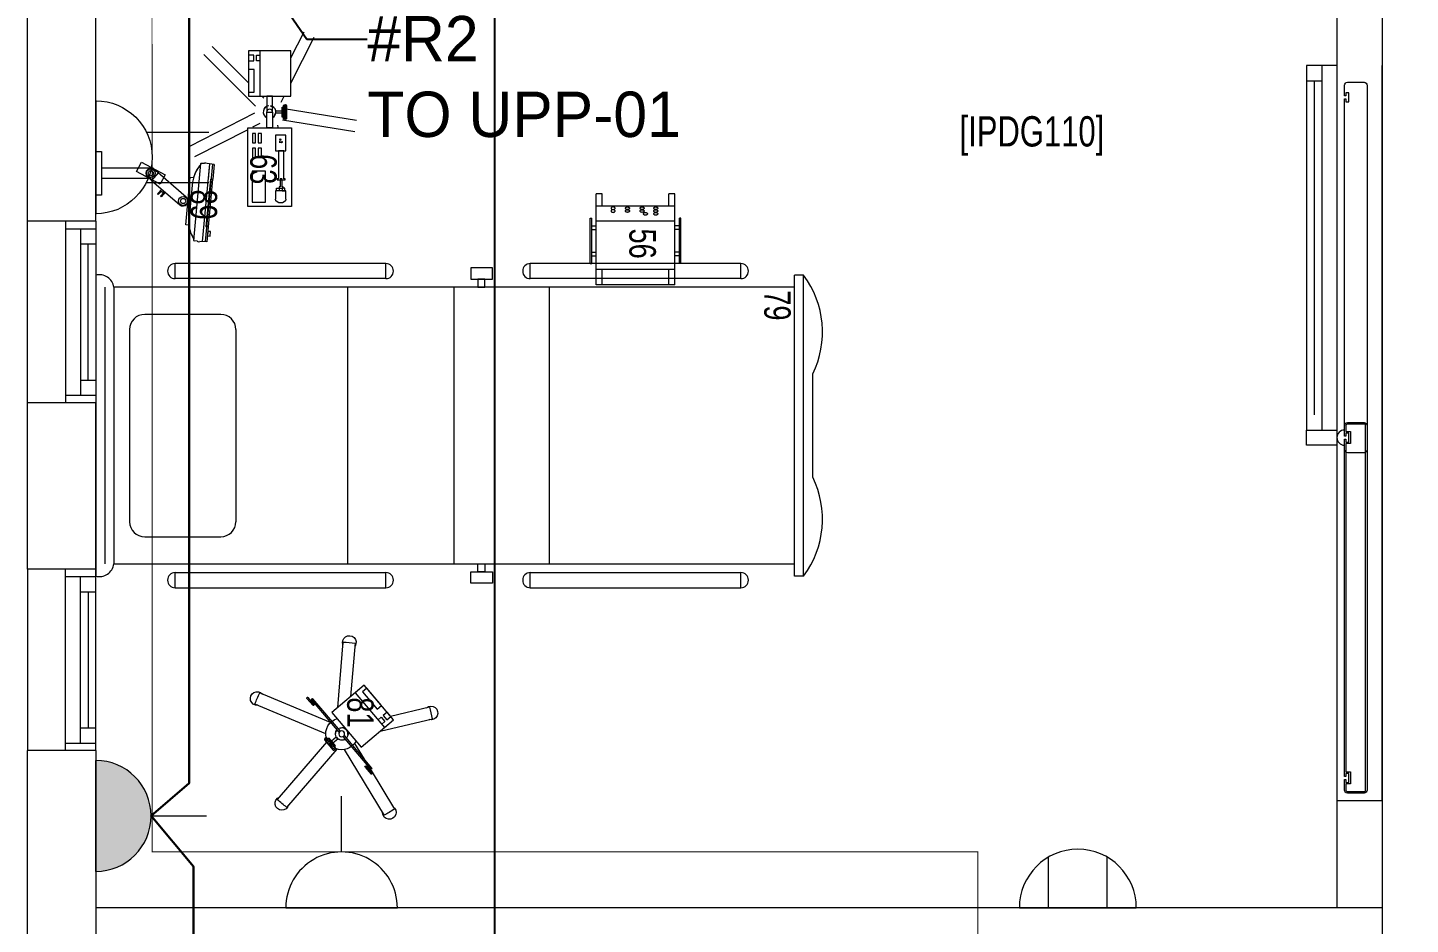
# Model space of a CAD drawing. Header units: metres. Extents: x 75097 to 220695, y -1557923 to -1361206.
# Drawn here: x 99070 to 103643, y -1403928 to -1400963 of the extents above; entities that cross this region are included whole.
import ezdxf
from ezdxf import colors
from ezdxf.entities.mleader import LeaderData, LeaderLine
from ezdxf.math import Vec2, Vec3

# ---------------------------------------------------------------- set-up
doc = ezdxf.new("R2010")
doc.units = ezdxf.units.M
doc.layers.get('0').update_dxf_attribs({"lineweight": 0})
for name, color, linetype, lineweight in [('A-100 - Copy$0$72_EGR_BASE_TEXT', 8, 'Continuous', 0), ('A-100 - Copy$0$Aluminum', 8, 'Continuous', 0), ('A-100 - Copy$0$Medical Equipment and Furniture', 8, 'Continuous', 0), ('A-100 - Copy$0$Medical Equipment and Furniture1', 8, 'Continuous', 5), ('A-100 - Copy$0$Medical Equipment and Furniture2', 8, 'Continuous', 13), ('A-100 - Copy$0$Proj', 8, 'Continuous', 0), ('A-100 - Copy$0$Walls', 8, 'Continuous', 0), ('A-100 - Copy$0$Wooden Joinery', 8, 'Continuous', 0), ('E-LG', 245, 'Continuous', 30)]:
    doc.layers.add(name, color=color, linetype=linetype, lineweight=lineweight)
doc.layers.add('A-100 - Copy$0$axes', color=8, linetype='Continuous')
doc.layers.add('PD-VENT', color=8, linetype='Continuous')
doc.layers.add('E-POWR', color=7, linetype='Continuous', lineweight=9, true_color=0x4e7e3e)
doc.layers.add('E-PW', color=7, linetype='Continuous', lineweight=9, true_color=0x4e7e3e)
doc.styles.add('A-100 - Copy$0$list_ghTextstyle', font='romans.shx', dxfattribs={"height": 0.25})
doc.styles.add('A-100 - Copy$0$X3G_ENTITY_257CFD', font='swisscl.ttf', dxfattribs={"height": 200})
doc.styles.add('A-100 - Copy$0$X3G_ENTITY_2587EA', font='swisscl.ttf', dxfattribs={"height": 200})
doc.styles.get("Standard").update_dxf_attribs({"font": 'GOTHIC.TTF'})

# ---------------------------------------------------------------- blocks, each defined once
blk = doc.blocks.new('GI-041_dwg_E-SKT2-3902840-GI-041')
at = {"layer": 'E-POWR'}
blk.add_line((0.1982, 0), (-0.1982, 0), dxfattribs=at)
at = {"layer": 'E-PW'}
for p, q in [((-0.0879, 0.1765), (-0.0879, 0.3944)), ((0.0878, 0.1766), (0.0878, 0.3944)), ((-0.1466, 0), (0.1466, 0))]:
    blk.add_line(p, q, dxfattribs=at)
blk.add_arc((0, 0), 0.1972, 0.0142, 180.0142, dxfattribs=at)
blk = doc.blocks.new('NORMAL SOCKET')
at = {"layer": 'E-POWR'}
for p, q in [((0, 307.7), (0, 615.4)), ((-307.7, 0), (307.7, 0))]:
    blk.add_line(p, q, dxfattribs=at)
blk.add_ellipse((0, 0), major_axis=(32.8, 305.9), ratio=1, start_param=4.81904, end_param=7.960633, dxfattribs=at)
blk = doc.blocks.new('WALL OUTLET')
at = {"layer": 'E-POWR', "extrusion": (9.94399e-05, 4.90741e-07, 1)}
blk.add_line((-193.4, 0, 0), (193.4, 0, 0), dxfattribs=at)
blk.add_line((-193.4, 0, 0), (193.4, 0, 0), dxfattribs=at)
at = {"layer": 'E-POWR', "extrusion": (9.94399e-05, 4.90741e-07, 1), "elevation": 0}
for points in [[(-96.7, 0), (-96.7, 167.5)], [(96.7, 0), (96.7, 167.5)]]:
    blk.add_lwpolyline(points, dxfattribs=at)
at = {"layer": 'E-POWR', "extrusion": (9.94399e-05, 4.90741e-07, 1)}
blk.add_arc((0, 0, 0), 193.4, 359.9963, 179.9963, dxfattribs=at)
blk = doc.blocks.new('GI-041_dwg_UPS-E-SKT1-3902843-GI-041')
at = {"layer": 'E-POWR'}
blk.add_hatch(color=256, dxfattribs=at).paths.add_polyline_path([(-0.1987, -0.0005), (0.1987, -0.0005), (0.1929, 0.0471), (0.176, 0.0919), (0.1487, 0.1313), (0.1129, 0.1631), (0.0705, 0.1853), (0.024, 0.1968), (-0.024, 0.1968), (-0.0705, 0.1853), (-0.1129, 0.1631), (-0.1487, 0.1313), (-0.176, 0.0919), (-0.1929, 0.0471)], flags=0)
for p, q in [((0, 0.1983), (0, 0.397)), ((-0.1987, -0.0005), (0.1987, -0.0005)), ((-0.1473, -0.0005), (0.1473, -0.0005))]:
    blk.add_line(p, q, dxfattribs=at)
blk.add_arc((0, -0.0005), 0.1987, 360, 180, dxfattribs=at)
blk = doc.blocks.new('A-100 - Copy$0$IC.1')
at = {"layer": 'A-100 - Copy$0$Medical Equipment and Furniture1'}
for p, q in [((42.4872, -10.88), (41.4928, -10.88)), ((42.4472, -10.91), (41.5328, -10.91)), ((42.4472, -10.91), (41.5328, -10.91)), ((42.4472, -10.91), (41.5328, -10.91)), ((41.5328, -10.94), (41.5328, -13.1914)), ((42.4472, -10.94), (41.5328, -10.94)), ((42.4472, -13.1914), (42.4472, -10.94)), ((42.3077, -10.9923), (41.6724, -10.9923)), ((41.6224, -11.0423), (41.6224, -11.2937)), ((42.3577, -11.2937), (42.3577, -11.0423)), ((41.4542, -11.1429), (41.4542, -11.8396)), ((41.4542, -11.1429), (41.5042, -11.1429)), ((41.5042, -11.1429), (41.5042, -11.8396)), ((42.4759, -11.1429), (42.5259, -11.1429)), ((42.4759, -11.8396), (42.4759, -11.1429)), ((42.5259, -11.8396), (42.5259, -11.1429)), ((42.3077, -11.3437), (41.6724, -11.3437)), ((41.5328, -11.7137), (42.4472, -11.7137)), ((41.4542, -11.8396), (41.5042, -11.8396)), ((42.4759, -11.8396), (42.5259, -11.8396)), ((41.5328, -12.0657), (42.4472, -12.0657)), ((41.4542, -12.3172), (41.4542, -13.0139)), ((41.4542, -12.3172), (41.5042, -12.3172)), ((41.5042, -12.3172), (41.5042, -13.0139)), ((42.4759, -12.3172), (42.5259, -12.3172)), ((42.4759, -13.0139), (42.4759, -12.3172)), ((42.5259, -13.0139), (42.5259, -12.3172)), ((41.5328, -12.3807), (42.4472, -12.3807)), ((41.4542, -13.0139), (41.5042, -13.0139)), ((42.4759, -13.0139), (42.5259, -13.0139)), ((41.4928, -13.1914), (42.4872, -13.1914)), ((41.4928, -13.2214), (41.4928, -13.1914)), ((42.4872, -13.2214), (42.4872, -13.1914)), ((41.4928, -13.2214), (42.4872, -13.2214)), ((41.8192, -13.2514), (42.1609, -13.2514))]:
    blk.add_line(p, q, dxfattribs=at)
for points in [[(41.4689, -12.1927), (41.4689, -12.1212), (41.5064, -12.1212), (41.5064, -12.1927)], [(41.5064, -12.1674), (41.5064, -12.1434), (41.5328, -12.1434), (41.5328, -12.1674)], [(42.4737, -12.1674), (42.4737, -12.1434), (42.4472, -12.1434), (42.4472, -12.1674)], [(42.5112, -12.1927), (42.5112, -12.1212), (42.4737, -12.1212), (42.4737, -12.1927)]]:
    blk.add_lwpolyline(points, close=True, dxfattribs=at)
for centre, radius, start, end in [((41.539, -10.8926), 0.0478, 164.7401, 262.6401), ((42.4411, -10.8926), 0.0478, 277.3599, 15.2599), ((41.6724, -11.0423), 0.05, 90, 180), ((42.3077, -11.0423), 0.05, 0, 90), ((41.4792, -11.1429), 0.025, 0, 180), ((42.5009, -11.1429), 0.025, 0, 180), ((41.6724, -11.2937), 0.05, 180, 270), ((42.3077, -11.2937), 0.05, 270, 0), ((41.4792, -11.8396), 0.025, 180, 0), ((42.5009, -11.8396), 0.025, 180, 0), ((41.4792, -12.3172), 0.025, 0, 180), ((42.5009, -12.3172), 0.025, 0, 180), ((41.4792, -13.0139), 0.025, 180, 0), ((42.5009, -13.0139), 0.025, 180, 0), ((41.6806, -12.9691), 0.3145, 233.3488, 296.1464), ((42.2995, -12.9691), 0.3145, 243.8536, 306.6512)]:
    blk.add_arc(centre, radius, start, end, dxfattribs=at)
blk = doc.blocks.new('A-100 - Copy$0$IC.4')
at = {"layer": 'A-100 - Copy$0$Medical Equipment and Furniture1'}
for p, q in [((31.2175, -28.0475), (31.214, -28.0706)), ((31.2152, -28.0625), (31.4716, -28.0865)), ((31.2152, -28.0625), (31.2652, -28.0672)), ((31.2167, -28.0528), (31.4722, -28.0766)), ((31.2175, -28.0475), (31.266, -28.052)), ((31.2653, -28.0595), (31.266, -28.0521)), ((31.2653, -28.0595), (31.266, -28.0521)), ((31.2653, -28.0595), (31.4231, -28.0741)), ((31.266, -28.0521), (31.4238, -28.0667)), ((31.4238, -28.0667), (31.4231, -28.0741)), ((31.4238, -28.0667), (31.4233, -28.0721)), ((31.4238, -28.0667), (31.4724, -28.0712)), ((31.4724, -28.0712), (31.4715, -28.0946)), ((31.2125, -28.0897), (31.2131, -28.0787)), ((31.2125, -28.0897), (31.2131, -28.0787)), ((31.4683, -28.1146), (31.2135, -28.0909)), ((31.2174, -28.0912), (31.2135, -28.0909)), ((31.2591, -28.1266), (31.2601, -28.1153)), ((31.2591, -28.1266), (31.2601, -28.1154)), ((31.3924, -28.1291), (31.2853, -28.1192)), ((31.4683, -28.1146), (31.4643, -28.1143)), ((31.4709, -28.1027), (31.4695, -28.1137)), ((31.4709, -28.1027), (31.4695, -28.1137)), ((31.3256, -28.1392), (31.2451, -28.2325)), ((31.4169, -28.1412), (31.2591, -28.1266)), ((31.4169, -28.1412), (31.2591, -28.1266)), ((31.2698, -28.2538), (31.3503, -28.1605)), ((31.4179, -28.13), (31.4169, -28.1412)), ((31.4179, -28.13), (31.4169, -28.1412)), ((31.2095, -28.2871), (31.2519, -28.209)), ((31.2519, -28.209), (31.2826, -28.2257)), ((31.3087, -28.2087), (31.3246, -28.2225)), ((31.2451, -28.2325), (31.2297, -28.2503)), ((31.2297, -28.2503), (31.2297, -28.4193)), ((31.2826, -28.2257), (31.2401, -28.3037)), ((31.2451, -28.2325), (31.2698, -28.2538)), ((31.2623, -28.2624), (31.2698, -28.2538)), ((31.2623, -28.4193), (31.2623, -28.2564)), ((31.2985, -28.2206), (31.3144, -28.2343)), ((31.3049, -28.2217), (31.3107, -28.2149)), ((31.3166, -28.2318), (31.3049, -28.2217)), ((31.3224, -28.225), (31.3107, -28.2149)), ((31.3144, -28.2343), (31.3166, -28.2318)), ((31.3246, -28.2225), (31.3224, -28.225)), ((31.2401, -28.3037), (31.2095, -28.2871)), ((31.2623, -28.3628), (31.2623, -28.3284)), ((31.2297, -28.4193), (31.2623, -28.4193))]:
    blk.add_line(p, q, dxfattribs=at)
for points in [[(31.4384, -28.0681), (31.4536, -28.0695), (31.4545, -28.0605), (31.4392, -28.0591)], [(31.3181, -28.4193), (31.3181, -28.4389), (31.174, -28.4389), (31.174, -28.4193)]]:
    blk.add_lwpolyline(points, close=True, dxfattribs=at)
for centre, radius in [((31.338, -28.1499), 0.0146), ((31.338, -28.1499), 0.00861), ((31.246, -28.2564), 0.0146), ((31.246, -28.2564), 0.00861)]:
    blk.add_circle(centre, radius, dxfattribs=at)
for centre, radius, start, end in [((31.2197, -28.0753), 0.00743, 140.4817, 206.7323), ((31.2197, -28.0753), 0.00743, 140.4817, 206.7323), ((31.2136, -28.0897), 0.00112, 176.6688, 264.6688), ((31.2136, -28.0897), 0.00112, 176.6688, 264.6688), ((31.2885, -28.0151), 0.1042, 226.9662, 268.2917), ((31.2885, -28.0151), 0.1042, 226.9661, 254.2129), ((31.4085, -28.0262), 0.1042, 261.0939, 302.3365), ((31.4085, -28.0262), 0.1042, 275.1713, 302.3365), ((31.4684, -28.1135), 0.00113, 264.6459, 352.3503), ((31.4684, -28.1135), 0.00113, 264.6459, 352.3503), ((31.4648, -28.0982), 0.00761, 323.4774, 27.9842), ((31.4648, -28.0982), 0.00761, 323.4774, 27.9842), ((31.338, -28.1499), 0.0163, 319.187, 139.187), ((31.246, -28.2564), 0.0163, 180, 0)]:
    blk.add_arc(centre, radius, start, end, dxfattribs=at)
blk = doc.blocks.new('A-100 - Copy$0$Syringe')
at = {"layer": 'A-100 - Copy$0$Medical Equipment and Furniture2'}
for points in [[(42.9739, -11.5277), (42.7139, -11.5277), (42.7139, -11.3827), (42.9739, -11.3827), (42.9739, -11.5277)], [(42.7384, -11.5086), (42.7658, -11.5086), (42.7658, -11.475), (42.7384, -11.475)], [(42.779, -11.4899), (42.779, -11.487), (42.7748, -11.487), (42.7748, -11.5), (42.779, -11.5), (42.779, -11.497)], [(42.8023, -11.4899), (42.779, -11.4899)], [(42.779, -11.497), (42.8023, -11.497)], [(42.8055, -11.4851), (42.8055, -11.48), (42.8023, -11.48), (42.8023, -11.5069), (42.8055, -11.5069), (42.8055, -11.5019)], [(42.8055, -11.5019), (42.8984, -11.5019), (42.8984, -11.4851), (42.8055, -11.4851)], [(42.8055, -11.4899), (42.8055, -11.497)], [(42.8055, -11.497), (42.8055, -11.4899)], [(42.8055, -11.497), (42.8055, -11.4899)]]:
    blk.add_lwpolyline(points, dxfattribs=at)
for points in [[(42.8312, -11.3974), (42.7289, -11.3974), (42.7289, -11.4415), (42.8312, -11.4415)], [(42.9073, -11.3985), (42.8765, -11.3985), (42.8765, -11.4091), (42.9073, -11.4091)], [(42.9073, -11.4175), (42.8765, -11.4175), (42.8765, -11.4281), (42.9073, -11.4281)], [(42.956, -11.3985), (42.9252, -11.3985), (42.9252, -11.4091), (42.956, -11.4091)], [(42.956, -11.4175), (42.9252, -11.4175), (42.9252, -11.4281), (42.956, -11.4281)], [(42.7748, -11.487), (42.7658, -11.487), (42.7658, -11.4777), (42.7748, -11.4777)], [(42.9498, -11.475), (42.8984, -11.475), (42.8984, -11.5086), (42.9498, -11.5086)], [(42.7748, -11.4967), (42.7658, -11.4967), (42.7658, -11.5059), (42.7748, -11.5059)]]:
    blk.add_lwpolyline(points, close=True, dxfattribs=at)
at = {"layer": 'A-100 - Copy$0$Medical Equipment and Furniture2', "extrusion": (0, 0, -1)}
blk.add_ellipse((42.7384, -11.4918), major_axis=(0, 0.0168), ratio=0.733735, start_param=3.141593, end_param=6.283185, dxfattribs=at)
blk = doc.blocks.new('A-100 - Copy$0$Infusion')
at = {"layer": 'A-100 - Copy$0$Medical Equipment and Furniture2'}
for points in [[(43.0793, -11.3852), (43.0793, -11.5252), (43.2293, -11.5252), (43.2293, -11.3852), (43.0793, -11.3852)], [(43.1962, -11.4242), (43.1962, -11.4114), (43.215, -11.4114), (43.215, -11.4242)]]:
    blk.add_lwpolyline(points, dxfattribs=at)
for points in [[(43.0793, -11.3852), (43.0793, -11.4242), (43.2293, -11.4242), (43.2293, -11.3852)], [(43.0927, -11.3852), (43.0927, -11.404), (43.1673, -11.404), (43.1673, -11.3852)], [(43.1962, -11.3852), (43.1962, -11.4027), (43.215, -11.4027), (43.215, -11.3852)]]:
    blk.add_lwpolyline(points, close=True, dxfattribs=at)
blk = doc.blocks.new('A-100 - Copy$0$Infusion Syringe')
at = {"layer": 'A-100 - Copy$0$Medical Equipment and Furniture1'}
for p, q in [((43.0225, -11.4053), (42.9127, -11.1899)), ((42.9683, -11.3827), (42.8788, -11.2071)), ((43.0459, -11.409), (43.2169, -11.238)), ((43.1234, -11.3852), (43.2437, -11.2649)), ((42.9886, -11.4225), (42.9765, -11.3988)), ((43.0728, -11.4359), (43.0766, -11.432)), ((42.9753, -11.4431), (42.9739, -11.4433)), ((43.0124, -11.4411), (43.017, -11.4365)), ((43.0234, -11.4354), (43.017, -11.4365)), ((43.0175, -11.473), (43.0233, -11.476)), ((43.0297, -11.4749), (43.0233, -11.476)), ((43.0357, -11.4374), (43.0414, -11.4403)), ((43.0407, -11.4693), (43.0453, -11.4647)), ((43.0444, -11.4461), (43.0414, -11.4403)), ((43.0463, -11.4583), (43.0453, -11.4647)), ((43.0791, -11.4595), (43.0793, -11.4596)), ((43.0006, -11.498), (42.9627, -11.7368)), ((42.9838, -11.4812), (42.9765, -11.4824)), ((43.0381, -11.5039), (43.0003, -11.7427)), ((43.0592, -11.4932), (43.0766, -11.502)), ((43.1221, -11.5252), (43.2746, -11.6029)), ((43.2058, -11.5252), (43.2919, -11.5691))]:
    blk.add_line(p, q, dxfattribs=at)
for points in [[(43.0266, -11.4455), (43.0266, -11.4649), (42.9739, -11.4649), (42.9739, -11.4455)], [(43.0266, -11.4455), (43.0266, -11.4649), (43.0793, -11.4649), (43.0793, -11.4455)], [(43.043, -11.4963), (43.043, -11.5009), (43.0102, -11.5009), (43.0102, -11.4963)]]:
    blk.add_lwpolyline(points, close=True, dxfattribs=at)
for points in [[(43.0302, -11.4759), (43.0302, -11.4963), (43.0229, -11.4963), (43.0229, -11.4759)], [(43.0046, -11.5009), (43.0485, -11.5009)], [(43.0485, -11.5116), (43.0046, -11.5116)]]:
    blk.add_lwpolyline(points, dxfattribs=at)
for radius, start, end in [(0.021, 6.8276, 152.4616), (0.021, 207.5384, 353.1724), (0.00972, 270, 90)]:
    blk.add_arc((43.0266, -11.4552), radius, start, end, dxfattribs=at)
for centre in [(43.0046, -11.5062), (43.0101, -11.5062), (43.0156, -11.5062), (43.0211, -11.5062), (43.0266, -11.5062), (43.0321, -11.5062), (43.0375, -11.5062), (43.043, -11.5062), (43.0485, -11.5062)]:
    blk.add_ellipse(centre, major_axis=(0, -0.00537), ratio=0.510594, start_param=3.141593, end_param=9.424778, dxfattribs=at)
for name in ['A-100 - Copy$0$Syringe', 'A-100 - Copy$0$Infusion']:
    blk.add_blockref(name, (0, 0), dxfattribs=at)
blk = doc.blocks.new('A-100 - Copy$0$IC.5')
at = {"layer": 'A-100 - Copy$0$Medical Equipment and Furniture2'}
for points in [[(31.601, -27.8325), (31.5106, -27.9394), (31.3961, -27.8425), (31.4865, -27.7356), (31.601, -27.8325)], [(31.4866, -27.7868), (31.4949, -27.777), (31.4805, -27.7649), (31.4723, -27.7746)]]:
    blk.add_lwpolyline(points, dxfattribs=at)
for points in [[(31.601, -27.8325), (31.5758, -27.8623), (31.4613, -27.7654), (31.4865, -27.7356)], [(31.5118, -27.757), (31.5005, -27.7703), (31.4862, -27.7582), (31.4974, -27.7449)], [(31.5908, -27.8238), (31.5786, -27.8382), (31.5217, -27.79), (31.5338, -27.7757)]]:
    blk.add_lwpolyline(points, close=True, dxfattribs=at)
blk = doc.blocks.new('A-100 - Copy$0$IC.5 on Trolley')
at = {"layer": 'A-100 - Copy$0$Medical Equipment and Furniture1'}
for p, q in [((31.4491, -27.7798), (31.4897, -27.6072)), ((31.4983, -27.7455), (31.5287, -27.6163)), ((31.3241, -27.8134), (31.1908, -27.7326)), ((31.3877, -27.8988), (31.1701, -27.7668)), ((31.3299, -27.8295), (31.307, -27.8101)), ((31.3331, -27.8257), (31.3102, -27.8063)), ((31.4309, -27.9028), (31.3236, -27.812)), ((31.4342, -27.899), (31.3268, -27.8081)), ((31.4084, -27.8646), (31.3558, -27.8327)), ((31.4267, -27.8918), (31.4262, -27.8922)), ((31.4381, -27.887), (31.4445, -27.8865)), ((31.4501, -27.8899), (31.4445, -27.8865)), ((31.5637, -27.8766), (31.7403, -27.8619)), ((31.3897, -27.9237), (31.1969, -28.0898)), ((31.4203, -27.9024), (31.4217, -27.8961)), ((31.4213, -27.9147), (31.4238, -27.9207)), ((31.4224, -27.8955), (31.4217, -27.8961)), ((31.4293, -27.9241), (31.4238, -27.9207)), ((31.4414, -27.9269), (31.4479, -27.9264)), ((31.4453, -27.9149), (31.5526, -28.0058)), ((31.4528, -27.9221), (31.4479, -27.9264)), ((31.4485, -27.9111), (31.5558, -28.002)), ((31.4582, -27.8992), (31.4607, -27.9052)), ((31.4592, -27.9115), (31.4607, -27.9052)), ((31.49, -27.9229), (31.491, -27.9228)), ((31.5272, -27.9198), (31.7436, -27.9018)), ((31.4119, -27.9573), (31.223, -28.1201)), ((31.4401, -27.9597), (31.5386, -28.1944)), ((31.477, -27.9442), (31.5755, -28.1789)), ((31.5343, -28.0025), (31.5572, -28.0219)), ((31.5375, -27.9987), (31.5604, -28.0181))]:
    blk.add_line(p, q, dxfattribs=at)
for points in [[(31.42, -27.9642), (31.3865, -27.9358)], [(31.3935, -27.9276), (31.427, -27.956)], [(31.4291, -27.9251), (31.416, -27.9407), (31.4104, -27.936), (31.4235, -27.9204)]]:
    blk.add_lwpolyline(points, dxfattribs=at)
blk.add_lwpolyline([(31.4257, -27.949), (31.4227, -27.9524), (31.3977, -27.9312), (31.4006, -27.9278)], close=True, dxfattribs=at)
blk.add_circle((31.4397, -27.907), 0.00972, dxfattribs=at)
for centre, radius, start, end in [((31.5092, -27.6118), 0.0225, 319.4884, 194.0205), ((31.4397, -27.907), 0.3033, 72.9732, 80.5358), ((31.1804, -27.7497), 0.0225, 31.4884, 266.0205), ((31.4397, -27.907), 0.3033, 144.9732, 152.5358), ((31.3086, -27.8082), 0.0025, 49.7545, 229.7545), ((31.3216, -27.8134), 0.0025, 269.5762, 49.7545), ((31.3252, -27.8101), 0.0025, 49.7545, 229.7545), ((31.3315, -27.8276), 0.0025, 229.7545, 49.7545), ((31.3343, -27.8243), 0.0025, 49.7545, 187.0501), ((31.4397, -27.907), 0.0527, 116.2434, 202.9382), ((31.4397, -27.907), 0.021, 326.5821, 132.9269), ((31.7419, -27.8818), 0.0225, 247.4884, 122.0205), ((31.4397, -27.907), 0.3033, 0.9732, 8.5358), ((31.4397, -27.907), 0.021, 146.5821, 312.9269), ((31.4397, -27.907), 0.0527, 256.5708, 343.2656), ((31.5359, -28.0006), 0.0025, 49.7545, 229.7545), ((31.5387, -27.9973), 0.0025, 272.4588, 49.7545), ((31.5515, -28.008), 0.0025, 49.7545, 189.9328), ((31.5542, -28.0039), 0.0025, 229.7545, 49.7545), ((31.5588, -28.02), 0.0025, 229.7545, 49.7545), ((31.21, -28.1049), 0.0225, 103.4884, 338.0205), ((31.4397, -27.907), 0.3033, 216.9732, 224.5358), ((31.557, -28.1866), 0.0225, 175.4884, 50.0205), ((31.4397, -27.907), 0.3033, 288.9732, 296.5358)]:
    blk.add_arc(centre, radius, start, end, dxfattribs=at)
for centre in [(31.39, -27.9317), (31.3942, -27.9353), (31.3984, -27.9388), (31.4026, -27.9424), (31.4067, -27.9459), (31.4109, -27.9495), (31.4151, -27.953), (31.4193, -27.9566), (31.4235, -27.9601)]:
    blk.add_ellipse(centre, major_axis=(0.00347, 0.0041), ratio=0.510594, dxfattribs=at)
blk.add_blockref('A-100 - Copy$0$IC.5', (0, 0), dxfattribs=at)
blk = doc.blocks.new('A-100 - Copy$0$ME17423-P')
at = {"layer": 'A-100 - Copy$0$Medical Equipment and Furniture1'}
for p, q in [((0.26, 0), (0, 0)), ((0, 0), (0, -0.3)), ((0.02, 0), (0.02, -0.05)), ((0.24, 0), (0.24, -0.05)), ((0.26, 0), (0.26, -0.3)), ((0.24, -0.02), (0.02, -0.02)), ((-0.02, -0.07), (-0.02, -0.22)), ((-0.02, -0.07), (-0.015, -0.07)), ((-0.015, -0.07), (-0.015, -0.22)), ((0.26, -0.05), (0, -0.05)), ((0.275, -0.07), (0.275, -0.22)), ((0.28, -0.07), (0.275, -0.07)), ((0.28, -0.07), (0.28, -0.22)), ((-0.015, -0.095), (0, -0.095)), ((-0.015, -0.1075), (0, -0.1075)), ((0.275, -0.095), (0.26, -0.095)), ((0.275, -0.1075), (0.26, -0.1075)), ((-0.015, -0.1825), (0, -0.1825)), ((0.275, -0.1825), (0.26, -0.1825)), ((-0.02, -0.22), (-0.015, -0.22)), ((-0.015, -0.195), (0, -0.195)), ((0.26, -0.21), (0, -0.21)), ((0.275, -0.195), (0.26, -0.195)), ((0.28, -0.22), (0.275, -0.22)), ((0.26, -0.26), (0, -0.26)), ((0.02, -0.26), (0.02, -0.3)), ((0.24, -0.26), (0.24, -0.3)), ((0.02, -0.3), (0, -0.3)), ((0.26, -0.3), (0.24, -0.3))]:
    blk.add_line(p, q, dxfattribs=at)
for points in [[(0.0623, -0.2435, -0.14448), (0.0618, -0.2451, -0.107176), (0.0603, -0.2466, -0.077753), (0.0582, -0.2475, -0.064938), (0.0555, -0.2479, -0.064938), (0.0528, -0.2475, -0.077753), (0.0508, -0.2466, -0.107176), (0.0492, -0.2451, -0.14448), (0.0488, -0.2435, -0.14448), (0.0492, -0.242, -0.107176), (0.0508, -0.2405, -0.077753), (0.0528, -0.2396, -0.064938), (0.0555, -0.2392, -0.064938), (0.0582, -0.2396, -0.077753), (0.0603, -0.2405, -0.107176), (0.0618, -0.242, -0.14448)], [(0.0623, -0.2529, -0.14448), (0.0618, -0.2544, -0.107176), (0.0603, -0.2559, -0.077753), (0.0582, -0.2568, -0.064938), (0.0555, -0.2572, -0.064938), (0.0528, -0.2568, -0.077753), (0.0508, -0.2559, -0.107176), (0.0492, -0.2544, -0.14448), (0.0488, -0.2529, -0.14448), (0.0492, -0.2513, -0.107176), (0.0508, -0.2498, -0.077753), (0.0528, -0.2489, -0.064938), (0.0555, -0.2485, -0.064938), (0.0582, -0.2489, -0.077753), (0.0603, -0.2498, -0.107176), (0.0618, -0.2513, -0.14448)]]:
    blk.add_lwpolyline(points, format="xyb", close=True, dxfattribs=at)
for centre, radius, start, end in [((0.0991, -0.2435), 0.00284, 147.1153, 180), ((0.0991, -0.2435), 0.00284, 180, 212.8847), ((0.0991, -0.2529), 0.00284, 147.1153, 180), ((0.0991, -0.2529), 0.00284, 180, 212.8847), ((0.101, -0.2447), 0.00507, 122.6457, 147.1153), ((0.101, -0.2423), 0.00507, 212.8847, 237.3543), ((0.101, -0.2541), 0.00507, 122.6457, 147.1153), ((0.101, -0.2517), 0.00507, 212.8847, 237.3543), ((0.1022, -0.2467), 0.00735, 104.8618, 122.6457), ((0.1022, -0.2404), 0.00735, 237.3543, 255.1382), ((0.1022, -0.256), 0.00735, 104.8618, 122.6457), ((0.1022, -0.2497), 0.00735, 237.3543, 255.1382), ((0.103, -0.2497), 0.0105, 90, 104.8618), ((0.103, -0.2374), 0.0105, 255.1382, 270), ((0.103, -0.259), 0.0105, 90, 104.8618), ((0.103, -0.2467), 0.0105, 255.1382, 270), ((0.103, -0.2497), 0.0105, 75.1382, 90), ((0.103, -0.2374), 0.0105, 270, 284.8618), ((0.103, -0.259), 0.0105, 75.1382, 90), ((0.103, -0.2467), 0.0105, 270, 284.8618), ((0.1039, -0.2467), 0.00735, 57.3543, 75.1382), ((0.1039, -0.2404), 0.00735, 284.8618, 302.6457), ((0.1039, -0.256), 0.00735, 57.3543, 75.1382), ((0.1039, -0.2497), 0.00735, 284.8618, 302.6457), ((0.1051, -0.2447), 0.00507, 32.8847, 57.3543), ((0.1051, -0.2423), 0.00507, 302.6457, 327.1153), ((0.1051, -0.2541), 0.00507, 32.8847, 57.3543), ((0.1051, -0.2517), 0.00507, 302.6457, 327.1153), ((0.107, -0.2435), 0.00284, 0, 32.8847), ((0.107, -0.2435), 0.00284, 327.1153, 360), ((0.107, -0.2529), 0.00284, 0, 32.8847), ((0.107, -0.2529), 0.00284, 327.1153, 360), ((0.1475, -0.2435), 0.00284, 147.1153, 180), ((0.1475, -0.2435), 0.00284, 180, 212.8847), ((0.1475, -0.2529), 0.00284, 147.1153, 180), ((0.1475, -0.2529), 0.00284, 180, 212.8847), ((0.1494, -0.2447), 0.00507, 122.6457, 147.1153), ((0.1494, -0.2423), 0.00507, 212.8847, 237.3543), ((0.1494, -0.2541), 0.00507, 122.6457, 147.1153), ((0.1494, -0.2517), 0.00507, 212.8847, 237.3543), ((0.1506, -0.2467), 0.00735, 104.8618, 122.6457), ((0.1506, -0.2404), 0.00735, 237.3543, 255.1382), ((0.1506, -0.256), 0.00735, 104.8618, 122.6457), ((0.1506, -0.2497), 0.00735, 237.3543, 255.1382), ((0.1514, -0.2497), 0.0105, 90, 104.8618), ((0.1514, -0.2374), 0.0105, 255.1382, 270), ((0.1514, -0.259), 0.0105, 90, 104.8618), ((0.1514, -0.2467), 0.0105, 255.1382, 270), ((0.1514, -0.2497), 0.0105, 75.1382, 90), ((0.1514, -0.2374), 0.0105, 270, 284.8618), ((0.1514, -0.259), 0.0105, 75.1382, 90), ((0.1514, -0.2467), 0.0105, 270, 284.8618), ((0.1522, -0.2467), 0.00735, 57.3543, 75.1382), ((0.1522, -0.2404), 0.00735, 284.8618, 302.6457), ((0.1522, -0.256), 0.00735, 57.3543, 75.1382), ((0.1522, -0.2497), 0.00735, 284.8618, 302.6457), ((0.1585, -0.2342), 0.00284, 147.1153, 180), ((0.1585, -0.2342), 0.00284, 180, 212.8847), ((0.1604, -0.2354), 0.00507, 122.6457, 147.1153), ((0.1604, -0.233), 0.00507, 212.8847, 237.3543), ((0.1534, -0.2447), 0.00507, 32.8847, 57.3543), ((0.1534, -0.2423), 0.00507, 302.6457, 327.1153), ((0.1534, -0.2541), 0.00507, 32.8847, 57.3543), ((0.1534, -0.2517), 0.00507, 302.6457, 327.1153), ((0.1616, -0.2373), 0.00735, 104.8618, 122.6457), ((0.1616, -0.2311), 0.00735, 237.3543, 255.1382), ((0.1553, -0.2435), 0.00284, 0, 32.8847), ((0.1553, -0.2435), 0.00284, 327.1153, 360), ((0.1553, -0.2529), 0.00284, 0, 32.8847), ((0.1553, -0.2529), 0.00284, 327.1153, 360), ((0.1624, -0.2404), 0.0105, 90, 104.8618), ((0.1624, -0.228), 0.0105, 255.1382, 270), ((0.1624, -0.2404), 0.0105, 75.1382, 90), ((0.1624, -0.228), 0.0105, 270, 284.8618), ((0.1632, -0.2373), 0.00735, 57.3543, 75.1382), ((0.1632, -0.2311), 0.00735, 284.8618, 302.6457), ((0.1645, -0.2354), 0.00507, 32.8847, 57.3543), ((0.1645, -0.233), 0.00507, 302.6457, 327.1153), ((0.1663, -0.2342), 0.00284, 0, 32.8847), ((0.1663, -0.2342), 0.00284, 327.1153, 0), ((0.1927, -0.2342), 0.00284, 147.1153, 180), ((0.1927, -0.2342), 0.00284, 180, 212.8847), ((0.1927, -0.2435), 0.00284, 147.1153, 180), ((0.1927, -0.2435), 0.00284, 180, 212.8847), ((0.1927, -0.2529), 0.00284, 147.1153, 180), ((0.1927, -0.2529), 0.00284, 180, 212.8847), ((0.1945, -0.2354), 0.00507, 122.6457, 147.1153), ((0.1945, -0.233), 0.00507, 212.8847, 237.3543), ((0.1945, -0.2447), 0.00507, 122.6457, 147.1153), ((0.1945, -0.2423), 0.00507, 212.8847, 237.3543), ((0.1945, -0.2541), 0.00507, 122.6457, 147.1153), ((0.1945, -0.2517), 0.00507, 212.8847, 237.3543), ((0.1958, -0.2373), 0.00735, 104.8618, 122.6457), ((0.1958, -0.2311), 0.00735, 237.3543, 255.1382), ((0.1958, -0.2467), 0.00735, 104.8618, 122.6457), ((0.1958, -0.2404), 0.00735, 237.3543, 255.1382), ((0.1958, -0.256), 0.00735, 104.8618, 122.6457), ((0.1958, -0.2497), 0.00735, 237.3543, 255.1382), ((0.1966, -0.2404), 0.0105, 90, 104.8618), ((0.1966, -0.228), 0.0105, 255.1382, 270), ((0.1966, -0.2497), 0.0105, 90, 104.8618), ((0.1966, -0.2374), 0.0105, 255.1382, 270), ((0.1966, -0.259), 0.0105, 90, 104.8618), ((0.1966, -0.2467), 0.0105, 255.1382, 270), ((0.1966, -0.2404), 0.0105, 75.1382, 90), ((0.1966, -0.228), 0.0105, 270, 284.8618), ((0.1966, -0.2497), 0.0105, 75.1382, 90), ((0.1966, -0.2374), 0.0105, 270, 284.8618), ((0.1966, -0.259), 0.0105, 75.1382, 90), ((0.1966, -0.2467), 0.0105, 270, 284.8618), ((0.1974, -0.2373), 0.00735, 57.3543, 75.1382), ((0.1974, -0.2311), 0.00735, 284.8618, 302.6457), ((0.1974, -0.2467), 0.00735, 57.3543, 75.1382), ((0.1974, -0.2404), 0.00735, 284.8618, 302.6457), ((0.1974, -0.256), 0.00735, 57.3543, 75.1382), ((0.1974, -0.2497), 0.00735, 284.8618, 302.6457), ((0.1986, -0.2354), 0.00507, 32.8847, 57.3543), ((0.1986, -0.233), 0.00507, 302.6457, 327.1153), ((0.1986, -0.2447), 0.00507, 32.8847, 57.3543), ((0.1986, -0.2423), 0.00507, 302.6457, 327.1153), ((0.1986, -0.2541), 0.00507, 32.8847, 57.3543), ((0.1986, -0.2517), 0.00507, 302.6457, 327.1153), ((0.2005, -0.2342), 0.00284, 0, 32.8847), ((0.2005, -0.2342), 0.00284, 327.1153, 360), ((0.2005, -0.2435), 0.00284, 0, 32.8847), ((0.2005, -0.2435), 0.00284, 327.1153, 360), ((0.2005, -0.2529), 0.00284, 0, 32.8847), ((0.2005, -0.2529), 0.00284, 327.1153, 360)]:
    blk.add_arc(centre, radius, start, end, dxfattribs=at)
blk = doc.blocks.new('A-100 - Copy')
at = {"layer": 'A-100 - Copy$0$Aluminum'}
for p, q in [((103300.3, -1401089, -0.9), (103300.3, -1402293.6, -0.9)), ((103400.3, -1401089, -0.9), (103300.3, -1401089, -0.9)), ((103350.3, -1401089, -0.9), (103350.3, -1402293.6, -0.9)), ((103400.3, -1401089, -0.9), (103400.3, -1402293.6, -0.9)), ((103300.3, -1401139, -0.9), (103350.3, -1401139, -0.9)), ((103325.3, -1401139, -0.9), (103325.3, -1402243.6, -0.9)), ((99195.3, -1401603.2, -0.1), (99195.3, -1402203.2, -0.1)), ((99195.3, -1401628.2, -0.1), (99295.3, -1401628.2, -0.1)), ((99245.3, -1401628.2, -0.1), (99245.3, -1402178.2, -0.1)), ((99295.3, -1401603.2, -0.1), (99295.3, -1402203.2, -0.1)), ((99245.3, -1401678.2, -0.1), (99295.3, -1401678.2, -0.1)), ((99270.3, -1402128.2, -0.1), (99270.3, -1401678.2, -0.1)), ((99245.3, -1402128.2, -0.1), (99295.3, -1402128.2, -0.1)), ((99195.3, -1402178.2, -0.1), (99295.3, -1402178.2, -0.1)), ((99195.3, -1403353.2, -0.1), (99195.3, -1402753.2, -0.1)), ((99195.3, -1402778.2, -0.1), (99295.3, -1402778.2, -0.1)), ((99245.3, -1403328.2, -0.1), (99245.3, -1402778.2, -0.1)), ((99295.3, -1403353.2, -0.1), (99295.3, -1402753.2, -0.1)), ((99245.3, -1402828.2, -0.1), (99295.3, -1402828.2, -0.1)), ((99270.3, -1402828.2, -0.1), (99270.3, -1403278.2, -0.1)), ((99245.3, -1403278.2, -0.1), (99295.3, -1403278.2, -0.1)), ((99195.3, -1403328.2, -0.1), (99295.3, -1403328.2, -0.1))]:
    blk.add_line(p, q, dxfattribs=at)
at = {"layer": 'A-100 - Copy$0$Aluminum', "elevation": -0.9}
for points in [[(103400.3, -1400835.2), (103400.3, -1403872.7)], [(103550.3, -1400835.2), (103550.3, -1403872.7)]]:
    blk.add_lwpolyline(points, dxfattribs=at)
blk.add_lwpolyline([(103400.3, -1402293.6), (103400.3, -1402343.6), (103300.3, -1402343.6), (103300.3, -1402293.6)], close=True, dxfattribs=at)
at = {"layer": 'A-100 - Copy$0$axes'}
blk.add_line((100615.3, -1477297.4, 2.4), (100615.3, -1366691.8, 2.4), dxfattribs=at)
at = {"layer": 'A-100 - Copy$0$Proj'}
for p, q in [((99070.3, -1402203.2, 2.4), (99070.3, -1401603.2, 2.4)), ((99070.3, -1402753.2, 2.4), (99070.3, -1403353.2, 2.4))]:
    blk.add_line(p, q, dxfattribs=at)
at = {"layer": 'A-100 - Copy$0$Walls'}
for p, q in [((99070.3, -1401603.2, 2.4), (99070.3, -1400013.2, 2.4)), ((99295.3, -1401603.2, 2.4), (99295.3, -1400013.2, 2.4)), ((99295.3, -1401603.2, 2.4), (99070.3, -1401603.2, 2.4)), ((99070.3, -1402753.2, 2.4), (99070.3, -1402203.2, 2.4)), ((99295.3, -1402203.2, 2.4), (99070.3, -1402203.2, 2.4)), ((99295.3, -1402753.2, 2.4), (99295.3, -1402203.2, 2.4)), ((99295.3, -1402753.2, 2.4), (99070.3, -1402753.2, 2.4)), ((99070.3, -1404943.2, 2.4), (99070.3, -1403353.2, 2.4)), ((99295.3, -1403353.2, 2.4), (99070.3, -1403353.2, 2.4)), ((99295.3, -1403353.2, 2.4), (99295.3, -1404943.2, 2.4)), ((103550.3, -1403872.7, 2.4), (99295.3, -1403872.7, 2.4)), ((103550.3, -1403872.7, 2.4), (103550.3, -1404022.7, 2.4))]:
    blk.add_line(p, q, dxfattribs=at)
at = {"layer": 'A-100 - Copy$0$Wooden Joinery', "elevation": -0.9}
blk.add_lwpolyline([(103400.3, -1403518.6), (103550.3, -1403518.6), (103550.3, -1401089)], dxfattribs=at)
for points in [[(103430.3, -1401178.6), (103430.3, -1401188.6), (103425.3, -1401188.6), (103425.3, -1401153.6, -0.414214), (103435.3, -1401143.6), (103490.3, -1401143.6, -0.414214), (103500.3, -1401153.6), (103500.3, -1402358.6, -0.414214), (103490.3, -1402368.6), (103435.3, -1402368.6, -0.414214), (103425.3, -1402358.6), (103425.3, -1402323.6), (103430.3, -1402323.6), (103430.3, -1402333.6), (103440.3, -1402333.6), (103440.3, -1402303.6), (103430.3, -1402303.6), (103430.3, -1402313.6), (103425.3, -1402313.6), (103425.3, -1401198.6), (103430.3, -1401198.6), (103430.3, -1401208.6), (103440.3, -1401208.6), (103440.3, -1401178.6)], [(103430.3, -1402303.6), (103430.3, -1402313.6), (103425.3, -1402313.6), (103425.3, -1402278.6, -0.414214), (103435.3, -1402268.6), (103490.3, -1402268.6, -0.414214), (103500.3, -1402278.6), (103500.3, -1403483.6, -0.414214), (103490.3, -1403493.6), (103435.3, -1403493.6, -0.414214), (103425.3, -1403483.6), (103425.3, -1403448.6), (103430.3, -1403448.6), (103430.3, -1403458.6), (103440.3, -1403458.6), (103440.3, -1403428.6), (103430.3, -1403428.6), (103430.3, -1403438.6), (103425.3, -1403438.6), (103425.3, -1402323.6), (103430.3, -1402323.6), (103430.3, -1402333.6), (103440.3, -1402333.6), (103440.3, -1402303.6)], [(103430.3, -1402338.6), (103430.3, -1403423.6), (103445.3, -1403423.6), (103445.3, -1403463.6), (103430.3, -1403463.6), (103430.3, -1403483.6, 0.414214), (103435.3, -1403488.6), (103490.3, -1403488.6, 0.414214), (103495.3, -1403483.6), (103495.3, -1402278.6, 0.414214), (103490.3, -1402273.6), (103435.3, -1402273.6, 0.414214), (103430.3, -1402278.6), (103430.3, -1402298.6), (103445.3, -1402298.6), (103445.3, -1402338.6)]]:
    blk.add_lwpolyline(points, format="xyb", close=True, dxfattribs=at)
at = {"layer": 'A-100 - Copy$0$Wooden Joinery'}
blk.add_arc((103425.3, -1402318.6, -0.9), 25, 90, 270, dxfattribs=at)
at = {"layer": 'A-100 - Copy$0$Medical Equipment and Furniture'}
for name, p, xscale, yscale, zscale, rotation in [('A-100 - Copy$0$Infusion Syringe', (88415.3, -1444269, 2), 1000.000000000003, 1000.000000000003, 1000.000000000003, 90), ('A-100 - Copy$0$IC.4', (127734.2, -1370198.5, 2), 1000, 1000, 1000, 270), ('A-100 - Copy$0$ME17423-P', (100950.9, -1401813.1, 2), -1000.000000000002, 1000.000000000003, 1000, 180.0002291391862), ('A-100 - Copy$0$IC.1', (88415.3, -1444269, 2), 1000.000000000003, 1000.000000000003, 1000.000000000003, 90), ('A-100 - Copy$0$IC.5 on Trolley', (128016, -1434737.8, 2), -1000, 1000, 1000, 270)]:
    blk.add_blockref(name, p, dxfattribs=dict(at, xscale=xscale, yscale=yscale, zscale=zscale, rotation=rotation))
at = {"layer": 'A-100 - Copy$0$72_EGR_BASE_TEXT', "insert": (102391.6, -1401256.2, 2.4), "char_height": 100, "attachment_point": 2, "style": 'A-100 - Copy$0$X3G_ENTITY_2587EA'}
blk.add_mtext('[IPDG110]', dxfattribs=at)
at = {"layer": 'A-100 - Copy$0$Medical Equipment and Furniture', "style": 'A-100 - Copy$0$list_ghTextstyle'}
blk.add_text('x2', height=9, rotation=270, dxfattribs=at).set_placement((99903.1, -1401331.2, 2))
at = {"layer": 'A-100 - Copy$0$Medical Equipment and Furniture', "char_height": 87.47, "attachment_point": 2, "rotation": 270, "style": 'A-100 - Copy$0$X3G_ENTITY_257CFD'}
for s, insert in [('63', (99893.9, -1401431.3, 4.4)), ('89', (99696.8, -1401548.4, 4.4)), ('56', (101147.9, -1401677.4, 2)), ('79', (101593.8, -1401881.6, 2)), ('81', (100214.5, -1403227.1, 4.4))]:
    blk.add_mtext(s, dxfattribs=dict(at, insert=insert))

msp = doc.modelspace()

# ---------------------------------------------------------------- linework, layer by layer
at = {"layer": 'E-LG', "color": 1, "elevation": 2.4}
msp.add_lwpolyline([(99478.7, -1400255.6), (99604.2, -1400374.6), (99604.2, -1403461.1), (99478.7, -1403569.2), (99618.8, -1403735.9), (99618.8, -1404252.3, 0.414214), (99623.8, -1404257.3), (102222.4, -1404257.3), (102322.5, -1404206.1), (102230.5, -1404323.2), (99623.8, -1404323.2, 0.414214), (99618.8, -1404328.2), (99618.8, -1408355), (99478.7, -1408541.3), (99630.3, -1408700.6), (99630.3, -1413172.7), (99478.7, -1413278.2), (99628.7, -1413351.7), (99628.7, -1417921.9), (99478.7, -1418070.9), (99625, -1418178.8), (99625, -1421782.9), (99478.7, -1421950.9)], format="xyb", dxfattribs=at)
at = {"layer": 'E-POWR', "const_width": 3}
msp.add_lwpolyline([(102699.7, -1404209.6), (102213.1, -1404209.6), (102213.1, -1403688.1), (100108.5, -1403688.1), (99482.2, -1403688.1), (99482.2, -1401391.8), (99477.9, -1398112.5), (99477.9, -1397353.5), (99757.8, -1397353.5), (99757.8, -1400351.6), (100350.7, -1400351.6), (100350.7, -1400840.4), (103734.9, -1400840.4), (103734.9, -1398386.7), (105084.3, -1398386.7)], dxfattribs=at)

# ---------------------------------------------------------------- block references
at = {"xscale": 923.0399999999992, "yscale": 923.0399999999992, "zscale": 923.0399999999992, "rotation": 270}
msp.add_blockref('GI-041_dwg_UPS-E-SKT1-3902843-GI-041', (99295.7, -1403569.2, 2.4), dxfattribs=at)
at = {"layer": 'E-POWR', "color": 85, "extrusion": (0, 0, -1), "xscale": 947.6469886575187, "yscale": 947.6469886575187, "zscale": -947.6469886575189, "rotation": 89.99277500243025}
msp.add_blockref('GI-041_dwg_E-SKT2-3902840-GI-041', (-99295.4, -1401391.8, -2.4), dxfattribs=at)
at = {"layer": 'E-POWR', "color": 85, "xscale": 0.6, "yscale": 0.6, "zscale": 0.6}
msp.add_blockref('NORMAL SOCKET', (100108.5, -1403872.7, 2.4), dxfattribs=at)
at = {"layer": 'PD-VENT', "color": 85}
msp.add_blockref('WALL OUTLET', (102543.5, -1403872.7, 0), dxfattribs=at)

# ---------------------------------------------------------------- next in the draw order: block references
msp.add_blockref('A-100 - Copy', (0, 0))

# ---------------------------------------------------------------- next in the draw order: leaders
at = {"layer": 'E-POWR'}
ml = msp.add_multileader_mtext('Standard', dxfattribs=at)
ml.set_content('#R2\\PTO UPP-01', color=256)
ml.set_leader_properties()
ml.build(insert=Vec2(0, 0))
ml.multileader.update_dxf_attribs({"text_right_attachment_type": 6, "dogleg_length": 200, "arrow_head_size": 200})
ctx = ml.context
ctx.base_point, ctx.char_height, ctx.arrow_head_size, ctx.landing_gap_size, ctx.plane_origin = Vec3(100193.7, -1401001.7), 150, 200, 0.09, Vec3(100832.9, -1401178.7)
ctx.right_attachment = 6
notes = []
notes.append((ctx, [(0, (1, 1, 0), (99993.7, -1401001.7), (1, 0), 200, [(0, [(99478.7, -1400255.6)], 0, [])])]))
ctx.mtext.insert, ctx.mtext.flow_direction = Vec3(100193.8, -1400924.8), 5
for ctx, leaders in notes:
    for number, flags, end, landing, length, lines in leaders:
        leader = LeaderData()
        leader.index, (leader.has_last_leader_line, leader.has_dogleg_vector, leader.attachment_direction) = number, flags
        leader.last_leader_point, leader.dogleg_vector, leader.dogleg_length = Vec3(end), Vec3(landing), length
        for number, points, colour, breaks in lines:
            line = LeaderLine()
            line.index, line.vertices, line.color, line.breaks = number, Vec3.list(points), colors.encode_raw_color(colour), breaks
            leader.lines.append(line)
        ctx.leaders.append(leader)

doc.saveas('drawing.dxf')
